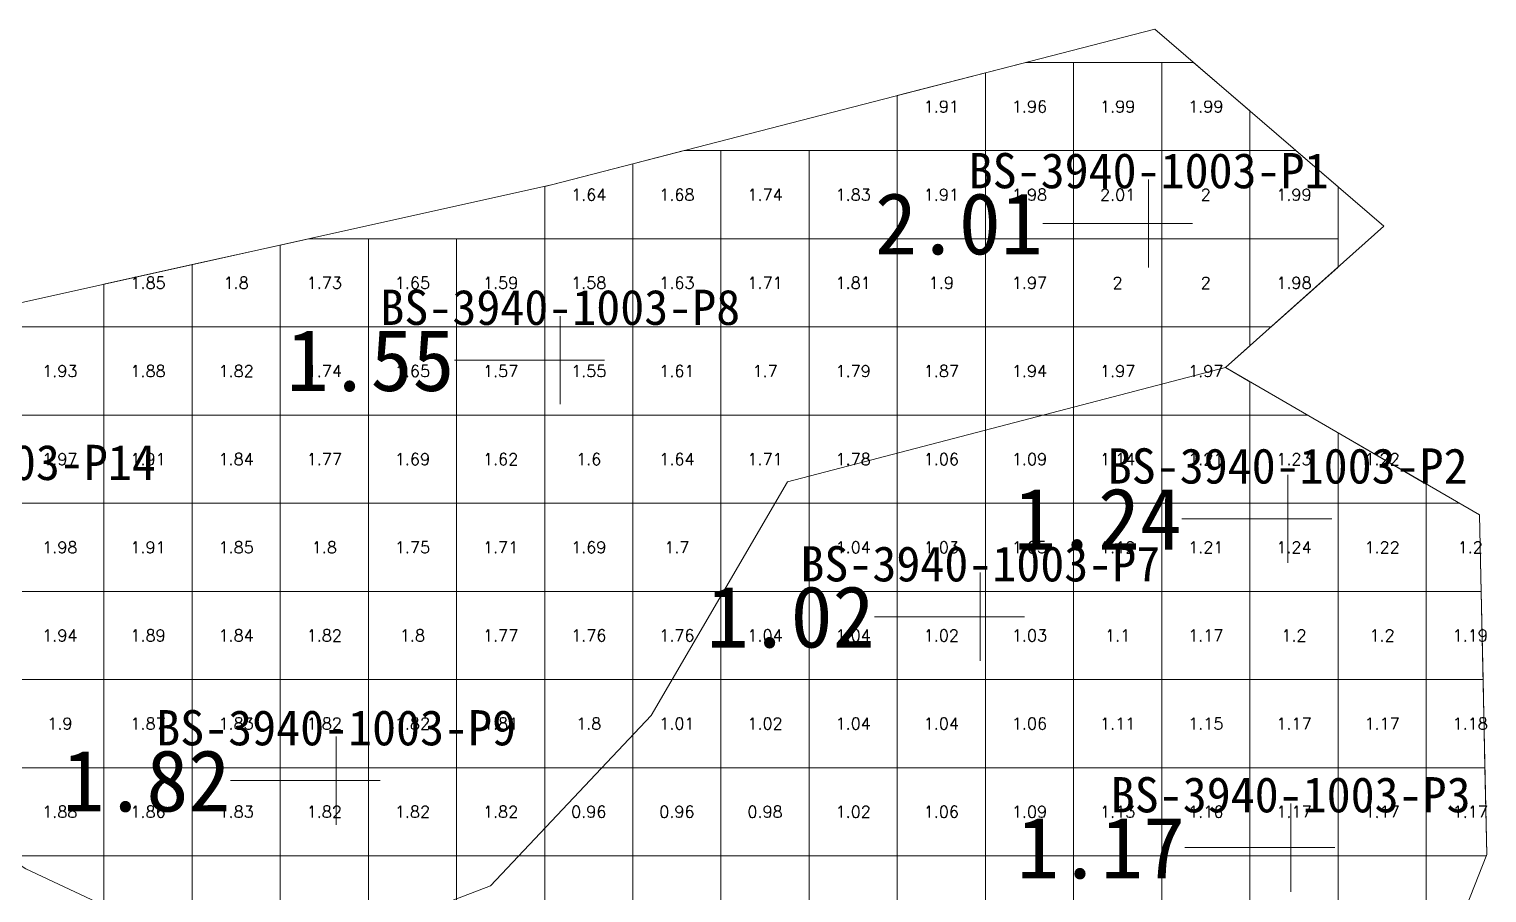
# Model space of a CAD drawing. Header units: inches. Extents: x 470005.9 to 470071.5, y 4349657.1 to 4349680.4.
# Drawn here: x 470055.01 to 470071.54, y 4349670.65 to 4349680.45 of the extents above; entities that cross this region are included whole.
import ezdxf
from ezdxf.enums import TextEntityAlignment as Align

# ---------------------------------------------------------------- set-up
doc = ezdxf.new("R2010")
doc.units = ezdxf.units.IN
doc.header["$MEASUREMENT"] = 0
for name, color, linetype, lineweight in [('点', 7, 'Continuous', 0), ('爆区方格网', 7, 'Continuous', 0), ('线条', 7, 'Continuous', 0), ('钻孔', 7, 'Continuous', 0)]:
    doc.layers.add(name, color=color, linetype=linetype, lineweight=lineweight)
doc.styles.add('3dmine_textStyle_1', font='txt.shx', dxfattribs={"height": 1, "bigfont": 'gbcbig.shx'})
doc.styles.add('3dmine_textStyle_2', font='simsunb.ttf', dxfattribs={"height": 1})

msp = doc.modelspace()

# ---------------------------------------------------------------- hatches: boundary and pattern name
at = {"layer": '钻孔', "linetype": 'Continuous', "lineweight": 0, "true_color": 0xff0000, "extrusion": (0, 1, 0)}
for points in [[(-470068.707, 3930.12), (-470067.707, 3930.12), (-470067.707, 3941.12), (-470068.707, 3941.12)], [(-470062.033, 3930.1), (-470061.033, 3930.1), (-470061.033, 3941.1), (-470062.033, 3941.1)], [(-470055.268, 3930.16), (-470054.268, 3930.16), (-470054.268, 3941.16), (-470055.268, 3941.16)], [(-470059.49, 3930.2), (-470058.49, 3930.2), (-470058.49, 3941.2), (-470059.49, 3941.2)]]:
    msp.add_hatch(color=1, dxfattribs=at).paths.add_polyline_path(points, flags=0)
at = {"layer": '钻孔', "linetype": 'Continuous', "lineweight": 0, "true_color": 0x0000ff, "extrusion": (0, 1, 0)}
for points in [[(-470070.285, 3929.99), (-470069.285, 3929.99), (-470069.285, 3940.99), (-470070.285, 3940.99)], [(-470066.798, 3930.06), (-470065.798, 3930.06), (-470065.798, 3941.06), (-470066.798, 3941.06)], [(-470070.319, 3929.88), (-470069.319, 3929.88), (-470069.319, 3940.88), (-470070.319, 3940.88)]]:
    msp.add_hatch(color=5, dxfattribs=at).paths.add_polyline_path(points, flags=0)

# ---------------------------------------------------------------- linework, layer by layer
at = {"color": 1, "linetype": 'Continuous', "lineweight": 0, "true_color": 0xff0000, "elevation": 1971.02}
msp.add_lwpolyline([(470054.969, 4349670.918), (470057.564, 4349669.703), (470060.242, 4349670.725), (470062.064, 4349672.658), (470063.61, 4349675.309), (470068.58, 4349676.606), (470070.374, 4349678.209), (470067.779, 4349680.445), (470060.932, 4349678.679), (470054.343, 4349677.216)], dxfattribs=at)
at = {"color": 5, "linetype": 'Continuous', "lineweight": 0, "true_color": 0x0000ff, "elevation": 3940.486}
msp.add_lwpolyline([(470059.568, 4349661.496), (470058.789, 4349663.063), (470056.068, 4349663.433), (470051.034, 4349664.014), (470045.693, 4349664.477), (470048.575, 4349669.089), (470049.134, 4349671.432), (470053.013, 4349672.199), (470054.969, 4349670.918), (470057.564, 4349669.703), (470060.242, 4349670.725), (470062.064, 4349672.658), (470063.61, 4349675.309), (470068.58, 4349676.606), (470071.461, 4349674.934), (470071.544, 4349671.081), (470069.538, 4349665.982), (470066.788, 4349662.272), (470059.568, 4349661.496), (470059.568, 4349661.496)], dxfattribs=at)
at = {"layer": '点', "color": 138, "linetype": 'Continuous', "lineweight": 0, "true_color": 0x004c4c}
for points, elevation in [([(470067.707, 4349677.74), (470067.707, 4349678.74)], 3941.12), ([(470068.207, 4349678.24), (470067.207, 4349678.24)], 3941.12), ([(470061.033, 4349676.19), (470061.033, 4349677.19)], 3941.1), ([(470061.533, 4349676.69), (470060.533, 4349676.69)], 3941.1), ([(470069.285, 4349674.39), (470069.285, 4349675.39)], 3940.99), ([(470069.785, 4349674.89), (470068.785, 4349674.89)], 3940.99), ([(470065.798, 4349673.28), (470065.798, 4349674.28)], 3941.06), ([(470066.298, 4349673.78), (470065.298, 4349673.78)], 3941.06), ([(470058.49, 4349671.42), (470058.49, 4349672.42)], 3941.2), ([(470058.99, 4349671.92), (470057.99, 4349671.92)], 3941.2), ([(470069.319, 4349670.66), (470069.319, 4349671.66)], 3940.88), ([(470069.819, 4349671.16), (470068.819, 4349671.16)], 3940.88)]:
    msp.add_lwpolyline(points, dxfattribs=dict(at, elevation=elevation))
at = {"layer": '爆区方格网', "color": 1, "linetype": 'Continuous', "lineweight": 0, "true_color": 0xff0000, "elevation": 3941.2}
for points in [[(470065.856, 4349679.067), (470064.856, 4349679.067), (470064.856, 4349679.691), (470065.856, 4349679.949), (470065.856, 4349679.067)], [(470066.856, 4349679.067), (470065.856, 4349679.067), (470065.856, 4349679.949), (470066.315, 4349680.067), (470066.856, 4349680.067), (470066.856, 4349679.067)], [(470067.856, 4349679.067), (470066.856, 4349679.067), (470066.856, 4349680.067), (470067.856, 4349680.067), (470067.856, 4349679.067)], [(470068.856, 4349679.517), (470068.856, 4349679.067), (470067.856, 4349679.067), (470067.856, 4349680.067), (470068.218, 4349680.067), (470068.856, 4349679.517)], [(470062.856, 4349678.067), (470061.856, 4349678.067), (470061.856, 4349678.917), (470062.439, 4349679.067), (470062.856, 4349679.067), (470062.856, 4349678.067)], [(470063.856, 4349678.067), (470062.856, 4349678.067), (470062.856, 4349679.067), (470063.856, 4349679.067), (470063.856, 4349678.067)], [(470064.856, 4349678.067), (470063.856, 4349678.067), (470063.856, 4349679.067), (470064.856, 4349679.067), (470064.856, 4349678.067)], [(470065.856, 4349678.067), (470064.856, 4349678.067), (470064.856, 4349679.067), (470065.856, 4349679.067), (470065.856, 4349678.067)], [(470066.856, 4349678.067), (470065.856, 4349678.067), (470065.856, 4349679.067), (470066.856, 4349679.067), (470066.856, 4349678.067)], [(470067.856, 4349678.067), (470066.856, 4349678.067), (470066.856, 4349679.067), (470067.856, 4349679.067), (470067.856, 4349678.067)], [(470068.856, 4349678.067), (470067.856, 4349678.067), (470067.856, 4349679.067), (470068.856, 4349679.067), (470068.856, 4349678.067)], [(470069.856, 4349678.656), (470069.856, 4349678.067), (470068.856, 4349678.067), (470068.856, 4349679.067), (470069.378, 4349679.067), (470069.856, 4349678.656)], [(470061.856, 4349678.067), (470060.856, 4349678.067), (470060.856, 4349678.662), (470060.932, 4349678.679), (470061.856, 4349678.917), (470061.856, 4349678.067)], [(470057.856, 4349677.067), (470056.856, 4349677.067), (470056.856, 4349677.774), (470057.856, 4349677.996), (470057.856, 4349677.067)], [(470058.856, 4349677.067), (470057.856, 4349677.067), (470057.856, 4349677.996), (470058.179, 4349678.067), (470058.856, 4349678.067), (470058.856, 4349677.067)], [(470059.856, 4349677.067), (470058.856, 4349677.067), (470058.856, 4349678.067), (470059.856, 4349678.067), (470059.856, 4349677.067)], [(470060.856, 4349677.067), (470059.856, 4349677.067), (470059.856, 4349678.067), (470060.856, 4349678.067), (470060.856, 4349677.067)], [(470061.856, 4349677.067), (470060.856, 4349677.067), (470060.856, 4349678.067), (470061.856, 4349678.067), (470061.856, 4349677.067)], [(470062.856, 4349677.067), (470061.856, 4349677.067), (470061.856, 4349678.067), (470062.856, 4349678.067), (470062.856, 4349677.067)], [(470063.856, 4349677.067), (470062.856, 4349677.067), (470062.856, 4349678.067), (470063.856, 4349678.067), (470063.856, 4349677.067)], [(470064.856, 4349677.067), (470063.856, 4349677.067), (470063.856, 4349678.067), (470064.856, 4349678.067), (470064.856, 4349677.067)], [(470065.856, 4349677.067), (470064.856, 4349677.067), (470064.856, 4349678.067), (470065.856, 4349678.067), (470065.856, 4349677.067)], [(470066.856, 4349677.067), (470065.856, 4349677.067), (470065.856, 4349678.067), (470066.856, 4349678.067), (470066.856, 4349677.067)], [(470067.856, 4349677.067), (470066.856, 4349677.067), (470066.856, 4349678.067), (470067.856, 4349678.067), (470067.856, 4349677.067)], [(470068.856, 4349677.067), (470067.856, 4349677.067), (470067.856, 4349678.067), (470068.856, 4349678.067), (470068.856, 4349677.067)], [(470069.856, 4349677.746), (470069.096, 4349677.067), (470068.856, 4349677.067), (470068.856, 4349678.067), (470069.856, 4349678.067), (470069.856, 4349677.746)], [(470056.856, 4349677.067), (470055.856, 4349677.067), (470055.856, 4349677.552), (470056.856, 4349677.774), (470056.856, 4349677.067)], [(470055.856, 4349676.067), (470054.856, 4349676.067), (470054.856, 4349677.067), (470055.856, 4349677.067), (470055.856, 4349676.067)], [(470056.856, 4349676.067), (470055.856, 4349676.067), (470055.856, 4349677.067), (470056.856, 4349677.067), (470056.856, 4349676.067)], [(470057.856, 4349676.067), (470056.856, 4349676.067), (470056.856, 4349677.067), (470057.856, 4349677.067), (470057.856, 4349676.067)], [(470058.856, 4349676.067), (470057.856, 4349676.067), (470057.856, 4349677.067), (470058.856, 4349677.067), (470058.856, 4349676.067)], [(470059.856, 4349676.067), (470058.856, 4349676.067), (470058.856, 4349677.067), (470059.856, 4349677.067), (470059.856, 4349676.067)], [(470060.856, 4349676.067), (470059.856, 4349676.067), (470059.856, 4349677.067), (470060.856, 4349677.067), (470060.856, 4349676.067)], [(470061.856, 4349676.067), (470060.856, 4349676.067), (470060.856, 4349677.067), (470061.856, 4349677.067), (470061.856, 4349676.067)], [(470062.856, 4349676.067), (470061.856, 4349676.067), (470061.856, 4349677.067), (470062.856, 4349677.067), (470062.856, 4349676.067)], [(470063.856, 4349676.067), (470062.856, 4349676.067), (470062.856, 4349677.067), (470063.856, 4349677.067), (470063.856, 4349676.067)], [(470064.856, 4349676.067), (470063.856, 4349676.067), (470063.856, 4349677.067), (470064.856, 4349677.067), (470064.856, 4349676.067)], [(470065.856, 4349676.067), (470064.856, 4349676.067), (470064.856, 4349677.067), (470065.856, 4349677.067), (470065.856, 4349676.067)], [(470066.856, 4349676.067), (470065.856, 4349676.067), (470065.856, 4349677.067), (470066.856, 4349677.067), (470066.856, 4349676.067)], [(470067.856, 4349676.067), (470066.856, 4349676.067), (470066.856, 4349677.067), (470067.856, 4349677.067), (470067.856, 4349676.067)], [(470068.856, 4349676.853), (470068.58, 4349676.606), (470068.856, 4349676.446), (470068.856, 4349676.067), (470067.856, 4349676.067), (470067.856, 4349677.067), (470068.856, 4349677.067), (470068.856, 4349676.853)], [(470055.856, 4349675.067), (470054.856, 4349675.067), (470054.856, 4349676.067), (470055.856, 4349676.067), (470055.856, 4349675.067)], [(470056.856, 4349675.067), (470055.856, 4349675.067), (470055.856, 4349676.067), (470056.856, 4349676.067), (470056.856, 4349675.067)], [(470057.856, 4349675.067), (470056.856, 4349675.067), (470056.856, 4349676.067), (470057.856, 4349676.067), (470057.856, 4349675.067)], [(470058.856, 4349675.067), (470057.856, 4349675.067), (470057.856, 4349676.067), (470058.856, 4349676.067), (470058.856, 4349675.067)], [(470059.856, 4349675.067), (470058.856, 4349675.067), (470058.856, 4349676.067), (470059.856, 4349676.067), (470059.856, 4349675.067)], [(470060.856, 4349675.067), (470059.856, 4349675.067), (470059.856, 4349676.067), (470060.856, 4349676.067), (470060.856, 4349675.067)], [(470061.856, 4349675.067), (470060.856, 4349675.067), (470060.856, 4349676.067), (470061.856, 4349676.067), (470061.856, 4349675.067)], [(470062.856, 4349675.067), (470061.856, 4349675.067), (470061.856, 4349676.067), (470062.856, 4349676.067), (470062.856, 4349675.067)], [(470063.856, 4349675.067), (470062.856, 4349675.067), (470062.856, 4349676.067), (470063.856, 4349676.067), (470063.856, 4349675.067)], [(470064.856, 4349675.067), (470063.856, 4349675.067), (470063.856, 4349676.067), (470064.856, 4349676.067), (470064.856, 4349675.067)], [(470055.856, 4349674.067), (470054.856, 4349674.067), (470054.856, 4349675.067), (470055.856, 4349675.067), (470055.856, 4349674.067)], [(470056.856, 4349674.067), (470055.856, 4349674.067), (470055.856, 4349675.067), (470056.856, 4349675.067), (470056.856, 4349674.067)], [(470057.856, 4349674.067), (470056.856, 4349674.067), (470056.856, 4349675.067), (470057.856, 4349675.067), (470057.856, 4349674.067)], [(470058.856, 4349674.067), (470057.856, 4349674.067), (470057.856, 4349675.067), (470058.856, 4349675.067), (470058.856, 4349674.067)], [(470059.856, 4349674.067), (470058.856, 4349674.067), (470058.856, 4349675.067), (470059.856, 4349675.067), (470059.856, 4349674.067)], [(470060.856, 4349674.067), (470059.856, 4349674.067), (470059.856, 4349675.067), (470060.856, 4349675.067), (470060.856, 4349674.067)], [(470061.856, 4349674.067), (470060.856, 4349674.067), (470060.856, 4349675.067), (470061.856, 4349675.067), (470061.856, 4349674.067)], [(470062.856, 4349674.067), (470061.856, 4349674.067), (470061.856, 4349675.067), (470062.856, 4349675.067), (470062.856, 4349674.067)], [(470055.856, 4349673.067), (470054.856, 4349673.067), (470054.856, 4349674.067), (470055.856, 4349674.067), (470055.856, 4349673.067)], [(470056.856, 4349673.067), (470055.856, 4349673.067), (470055.856, 4349674.067), (470056.856, 4349674.067), (470056.856, 4349673.067)], [(470057.856, 4349673.067), (470056.856, 4349673.067), (470056.856, 4349674.067), (470057.856, 4349674.067), (470057.856, 4349673.067)], [(470058.856, 4349673.067), (470057.856, 4349673.067), (470057.856, 4349674.067), (470058.856, 4349674.067), (470058.856, 4349673.067)], [(470059.856, 4349673.067), (470058.856, 4349673.067), (470058.856, 4349674.067), (470059.856, 4349674.067), (470059.856, 4349673.067)], [(470060.856, 4349673.067), (470059.856, 4349673.067), (470059.856, 4349674.067), (470060.856, 4349674.067), (470060.856, 4349673.067)], [(470061.856, 4349673.067), (470060.856, 4349673.067), (470060.856, 4349674.067), (470061.856, 4349674.067), (470061.856, 4349673.067)], [(470062.856, 4349673.067), (470061.856, 4349673.067), (470061.856, 4349674.067), (470062.856, 4349674.067), (470062.856, 4349673.067)], [(470055.856, 4349672.067), (470054.856, 4349672.067), (470054.856, 4349673.067), (470055.856, 4349673.067), (470055.856, 4349672.067)], [(470056.856, 4349672.067), (470055.856, 4349672.067), (470055.856, 4349673.067), (470056.856, 4349673.067), (470056.856, 4349672.067)], [(470057.856, 4349672.067), (470056.856, 4349672.067), (470056.856, 4349673.067), (470057.856, 4349673.067), (470057.856, 4349672.067)], [(470058.856, 4349672.067), (470057.856, 4349672.067), (470057.856, 4349673.067), (470058.856, 4349673.067), (470058.856, 4349672.067)], [(470059.856, 4349672.067), (470058.856, 4349672.067), (470058.856, 4349673.067), (470059.856, 4349673.067), (470059.856, 4349672.067)], [(470060.856, 4349672.067), (470059.856, 4349672.067), (470059.856, 4349673.067), (470060.856, 4349673.067), (470060.856, 4349672.067)], [(470061.856, 4349672.067), (470060.856, 4349672.067), (470060.856, 4349673.067), (470061.856, 4349673.067), (470061.856, 4349672.067)], [(470055.856, 4349671.067), (470054.856, 4349671.067), (470054.856, 4349672.067), (470055.856, 4349672.067), (470055.856, 4349671.067)], [(470056.856, 4349671.067), (470055.856, 4349671.067), (470055.856, 4349672.067), (470056.856, 4349672.067), (470056.856, 4349671.067)], [(470057.856, 4349671.067), (470056.856, 4349671.067), (470056.856, 4349672.067), (470057.856, 4349672.067), (470057.856, 4349671.067)], [(470058.856, 4349671.067), (470057.856, 4349671.067), (470057.856, 4349672.067), (470058.856, 4349672.067), (470058.856, 4349671.067)], [(470059.856, 4349671.067), (470058.856, 4349671.067), (470058.856, 4349672.067), (470059.856, 4349672.067), (470059.856, 4349671.067)], [(470060.856, 4349671.067), (470059.856, 4349671.067), (470059.856, 4349672.067), (470060.856, 4349672.067), (470060.856, 4349671.067)], [(470056.856, 4349670.067), (470055.856, 4349670.067), (470055.856, 4349671.067), (470056.856, 4349671.067), (470056.856, 4349670.067)], [(470057.856, 4349670.067), (470056.856, 4349670.067), (470056.856, 4349671.067), (470057.856, 4349671.067), (470057.856, 4349670.067)], [(470058.856, 4349670.067), (470057.856, 4349670.067), (470057.856, 4349671.067), (470058.856, 4349671.067), (470058.856, 4349670.067)], [(470059.856, 4349670.067), (470058.856, 4349670.067), (470058.856, 4349671.067), (470059.856, 4349671.067), (470059.856, 4349670.067)]]:
    msp.add_lwpolyline(points, dxfattribs=at)
at = {"layer": '爆区方格网', "color": 5, "linetype": 'Continuous', "lineweight": 0, "true_color": 0x0000ff, "elevation": 3941.06}
for points in [[(470065.856, 4349675.067), (470064.856, 4349675.067), (470064.856, 4349676.067), (470065.856, 4349676.067), (470065.856, 4349675.067)], [(470066.856, 4349675.067), (470065.856, 4349675.067), (470065.856, 4349676.067), (470066.856, 4349676.067), (470066.856, 4349675.067)], [(470067.856, 4349675.067), (470066.856, 4349675.067), (470066.856, 4349676.067), (470067.856, 4349676.067), (470067.856, 4349675.067)], [(470068.856, 4349675.067), (470067.856, 4349675.067), (470067.856, 4349676.067), (470068.856, 4349676.067), (470068.856, 4349675.067)], [(470069.856, 4349675.865), (470069.856, 4349675.067), (470068.856, 4349675.067), (470068.856, 4349676.067), (470069.508, 4349676.067), (470069.856, 4349675.865)], [(470070.856, 4349675.285), (470070.856, 4349675.067), (470069.856, 4349675.067), (470069.856, 4349675.865), (470070.856, 4349675.285)], [(470064.856, 4349674.067), (470063.856, 4349674.067), (470063.856, 4349675.067), (470064.856, 4349675.067), (470064.856, 4349674.067)], [(470065.856, 4349674.067), (470064.856, 4349674.067), (470064.856, 4349675.067), (470065.856, 4349675.067), (470065.856, 4349674.067)], [(470066.856, 4349674.067), (470065.856, 4349674.067), (470065.856, 4349675.067), (470066.856, 4349675.067), (470066.856, 4349674.067)], [(470067.856, 4349674.067), (470066.856, 4349674.067), (470066.856, 4349675.067), (470067.856, 4349675.067), (470067.856, 4349674.067)], [(470068.856, 4349674.067), (470067.856, 4349674.067), (470067.856, 4349675.067), (470068.856, 4349675.067), (470068.856, 4349674.067)], [(470069.856, 4349674.067), (470068.856, 4349674.067), (470068.856, 4349675.067), (470069.856, 4349675.067), (470069.856, 4349674.067)], [(470070.856, 4349674.067), (470069.856, 4349674.067), (470069.856, 4349675.067), (470070.856, 4349675.067), (470070.856, 4349674.067)], [(470071.461, 4349674.934), (470071.48, 4349674.067), (470070.856, 4349674.067), (470070.856, 4349675.067), (470071.231, 4349675.067), (470071.461, 4349674.934)], [(470063.856, 4349673.067), (470062.856, 4349673.067), (470062.856, 4349674.067), (470063.856, 4349674.067), (470063.856, 4349673.067)], [(470064.856, 4349673.067), (470063.856, 4349673.067), (470063.856, 4349674.067), (470064.856, 4349674.067), (470064.856, 4349673.067)], [(470065.856, 4349673.067), (470064.856, 4349673.067), (470064.856, 4349674.067), (470065.856, 4349674.067), (470065.856, 4349673.067)], [(470066.856, 4349673.067), (470065.856, 4349673.067), (470065.856, 4349674.067), (470066.856, 4349674.067), (470066.856, 4349673.067)], [(470067.856, 4349673.067), (470066.856, 4349673.067), (470066.856, 4349674.067), (470067.856, 4349674.067), (470067.856, 4349673.067)], [(470068.856, 4349673.067), (470067.856, 4349673.067), (470067.856, 4349674.067), (470068.856, 4349674.067), (470068.856, 4349673.067)], [(470069.856, 4349673.067), (470068.856, 4349673.067), (470068.856, 4349674.067), (470069.856, 4349674.067), (470069.856, 4349673.067)], [(470070.856, 4349673.067), (470069.856, 4349673.067), (470069.856, 4349674.067), (470070.856, 4349674.067), (470070.856, 4349673.067)], [(470071.501, 4349673.067), (470070.856, 4349673.067), (470070.856, 4349674.067), (470071.48, 4349674.067), (470071.501, 4349673.067)], [(470062.856, 4349672.067), (470061.856, 4349672.067), (470061.856, 4349673.067), (470062.856, 4349673.067), (470062.856, 4349672.067)], [(470063.856, 4349672.067), (470062.856, 4349672.067), (470062.856, 4349673.067), (470063.856, 4349673.067), (470063.856, 4349672.067)], [(470064.856, 4349672.067), (470063.856, 4349672.067), (470063.856, 4349673.067), (470064.856, 4349673.067), (470064.856, 4349672.067)], [(470065.856, 4349672.067), (470064.856, 4349672.067), (470064.856, 4349673.067), (470065.856, 4349673.067), (470065.856, 4349672.067)], [(470066.856, 4349672.067), (470065.856, 4349672.067), (470065.856, 4349673.067), (470066.856, 4349673.067), (470066.856, 4349672.067)], [(470067.856, 4349672.067), (470066.856, 4349672.067), (470066.856, 4349673.067), (470067.856, 4349673.067), (470067.856, 4349672.067)], [(470068.856, 4349672.067), (470067.856, 4349672.067), (470067.856, 4349673.067), (470068.856, 4349673.067), (470068.856, 4349672.067)], [(470069.856, 4349672.067), (470068.856, 4349672.067), (470068.856, 4349673.067), (470069.856, 4349673.067), (470069.856, 4349672.067)], [(470070.856, 4349672.067), (470069.856, 4349672.067), (470069.856, 4349673.067), (470070.856, 4349673.067), (470070.856, 4349672.067)], [(470071.523, 4349672.067), (470070.856, 4349672.067), (470070.856, 4349673.067), (470071.501, 4349673.067), (470071.523, 4349672.067)], [(470061.856, 4349671.067), (470060.856, 4349671.067), (470060.856, 4349672.067), (470061.856, 4349672.067), (470061.856, 4349671.067)], [(470062.856, 4349671.067), (470061.856, 4349671.067), (470061.856, 4349672.067), (470062.856, 4349672.067), (470062.856, 4349671.067)], [(470063.856, 4349671.067), (470062.856, 4349671.067), (470062.856, 4349672.067), (470063.856, 4349672.067), (470063.856, 4349671.067)], [(470064.856, 4349671.067), (470063.856, 4349671.067), (470063.856, 4349672.067), (470064.856, 4349672.067), (470064.856, 4349671.067)], [(470065.856, 4349671.067), (470064.856, 4349671.067), (470064.856, 4349672.067), (470065.856, 4349672.067), (470065.856, 4349671.067)], [(470066.856, 4349671.067), (470065.856, 4349671.067), (470065.856, 4349672.067), (470066.856, 4349672.067), (470066.856, 4349671.067)], [(470067.856, 4349671.067), (470066.856, 4349671.067), (470066.856, 4349672.067), (470067.856, 4349672.067), (470067.856, 4349671.067)], [(470068.856, 4349671.067), (470067.856, 4349671.067), (470067.856, 4349672.067), (470068.856, 4349672.067), (470068.856, 4349671.067)], [(470069.856, 4349671.067), (470068.856, 4349671.067), (470068.856, 4349672.067), (470069.856, 4349672.067), (470069.856, 4349671.067)], [(470070.856, 4349671.067), (470069.856, 4349671.067), (470069.856, 4349672.067), (470070.856, 4349672.067), (470070.856, 4349671.067)], [(470071.544, 4349671.081), (470071.539, 4349671.067), (470070.856, 4349671.067), (470070.856, 4349672.067), (470071.523, 4349672.067), (470071.544, 4349671.081)], [(470060.856, 4349670.067), (470059.856, 4349670.067), (470059.856, 4349671.067), (470060.856, 4349671.067), (470060.856, 4349670.067)], [(470061.856, 4349670.067), (470060.856, 4349670.067), (470060.856, 4349671.067), (470061.856, 4349671.067), (470061.856, 4349670.067)], [(470062.856, 4349670.067), (470061.856, 4349670.067), (470061.856, 4349671.067), (470062.856, 4349671.067), (470062.856, 4349670.067)], [(470063.856, 4349670.067), (470062.856, 4349670.067), (470062.856, 4349671.067), (470063.856, 4349671.067), (470063.856, 4349670.067)], [(470064.856, 4349670.067), (470063.856, 4349670.067), (470063.856, 4349671.067), (470064.856, 4349671.067), (470064.856, 4349670.067)], [(470065.856, 4349670.067), (470064.856, 4349670.067), (470064.856, 4349671.067), (470065.856, 4349671.067), (470065.856, 4349670.067)], [(470066.856, 4349670.067), (470065.856, 4349670.067), (470065.856, 4349671.067), (470066.856, 4349671.067), (470066.856, 4349670.067)], [(470067.856, 4349670.067), (470066.856, 4349670.067), (470066.856, 4349671.067), (470067.856, 4349671.067), (470067.856, 4349670.067)], [(470068.856, 4349670.067), (470067.856, 4349670.067), (470067.856, 4349671.067), (470068.856, 4349671.067), (470068.856, 4349670.067)], [(470069.856, 4349670.067), (470068.856, 4349670.067), (470068.856, 4349671.067), (470069.856, 4349671.067), (470069.856, 4349670.067)], [(470070.856, 4349670.067), (470069.856, 4349670.067), (470069.856, 4349671.067), (470070.856, 4349671.067), (470070.856, 4349670.067)]]:
    msp.add_lwpolyline(points, dxfattribs=at)
at = {"layer": '线条', "color": 138, "linetype": 'Continuous', "lineweight": 0, "true_color": 0x004c4c}
for points, elevation in [([(470067.707, 4349678.24), (470067.707, 4349678.24), (470067.707, 4349678.24)], 3941.12), ([(470061.033, 4349676.69), (470061.033, 4349676.69), (470061.033, 4349676.69)], 3941.1), ([(470069.285, 4349674.89), (470069.285, 4349674.89), (470069.285, 4349674.89)], 3940.99), ([(470065.798, 4349673.78), (470065.798, 4349673.78), (470065.798, 4349673.78)], 3941.06), ([(470058.49, 4349671.92), (470058.49, 4349671.92), (470058.49, 4349671.92)], 3941.2), ([(470069.319, 4349671.16), (470069.319, 4349671.16), (470069.319, 4349671.16)], 3940.88)]:
    msp.add_lwpolyline(points, dxfattribs=dict(at, elevation=elevation))
at = {"layer": '钻孔', "color": 1, "linetype": 'Continuous', "lineweight": 0, "true_color": 0xff0000}
for points, elevation in [([(470067.707, 4349678.24), (470066.507, 4349678.24)], 3941.12), ([(470067.707, 4349678.24), (470066.507, 4349678.24)], 3930.12), ([(470061.033, 4349676.69), (470059.833, 4349676.69)], 3941.1), ([(470061.033, 4349676.69), (470059.833, 4349676.69)], 3930.1), ([(470058.49, 4349671.92), (470057.29, 4349671.92)], 3941.2), ([(470058.49, 4349671.92), (470057.29, 4349671.92)], 3930.2)]:
    msp.add_lwpolyline(points, dxfattribs=dict(at, elevation=elevation))
at = {"layer": '钻孔', "color": 5, "linetype": 'Continuous', "lineweight": 0, "true_color": 0x0000ff}
for points, elevation in [([(470069.285, 4349674.89), (470068.085, 4349674.89)], 3940.99), ([(470069.285, 4349674.89), (470068.085, 4349674.89)], 3929.99), ([(470065.798, 4349673.78), (470064.598, 4349673.78)], 3941.06), ([(470065.798, 4349673.78), (470064.598, 4349673.78)], 3930.06), ([(470069.319, 4349671.16), (470068.119, 4349671.16)], 3940.88), ([(470069.319, 4349671.16), (470068.119, 4349671.16)], 3929.88)]:
    msp.add_lwpolyline(points, dxfattribs=dict(at, elevation=elevation))

# ---------------------------------------------------------------- texts
at = {"color": 1, "linetype": 'Continuous', "lineweight": 0, "true_color": 0xff0000, "style": '3dmine_textStyle_1'}
for s, height, p in [('1.91', 0.1333, (470065.356, 4349679.567, 3941.2)), ('1.96', 0.1333, (470066.356, 4349679.567, 3941.2)), ('1.99', 0.1333, (470067.356, 4349679.567, 3941.2)), ('1.99', 0.1333, (470068.356, 4349679.567, 3941.2)), ('1.64', 0.1333, (470061.356, 4349678.567, 3941.2)), ('1.68', 0.1333, (470062.356, 4349678.567, 3941.2)), ('1.74', 0.1333, (470063.356, 4349678.567, 3941.2)), ('1.83', 0.1333, (470064.356, 4349678.567, 3941.2)), ('1.91', 0.1333, (470065.356, 4349678.567, 3941.2)), ('1.98', 0.1333, (470066.356, 4349678.567, 3941.2)), ('2.01', 0.1333, (470067.356, 4349678.567, 3941.2)), ('2', 0.133, (470068.356, 4349678.567, 3941.2)), ('1.99', 0.1333, (470069.356, 4349678.567, 3941.2)), ('1.85', 0.1333, (470056.356, 4349677.567, 3941.2)), ('1.8', 0.1333, (470057.356, 4349677.567, 3941.2)), ('1.73', 0.1333, (470058.356, 4349677.567, 3941.2)), ('1.65', 0.1333, (470059.356, 4349677.567, 3941.2)), ('1.59', 0.1333, (470060.356, 4349677.567, 3941.2)), ('1.58', 0.1333, (470061.356, 4349677.567, 3941.2)), ('1.63', 0.1333, (470062.356, 4349677.567, 3941.2)), ('1.71', 0.1333, (470063.356, 4349677.567, 3941.2)), ('1.81', 0.1333, (470064.356, 4349677.567, 3941.2)), ('1.9', 0.1333, (470065.356, 4349677.567, 3941.2)), ('1.97', 0.1333, (470066.356, 4349677.567, 3941.2)), ('2', 0.133, (470067.356, 4349677.567, 3941.2)), ('2', 0.133, (470068.356, 4349677.567, 3941.2)), ('1.98', 0.1333, (470069.356, 4349677.567, 3941.2)), ('1.93', 0.1333, (470055.356, 4349676.567, 3941.2)), ('1.88', 0.1333, (470056.356, 4349676.567, 3941.2)), ('1.82', 0.1333, (470057.356, 4349676.567, 3941.2)), ('1.74', 0.1333, (470058.356, 4349676.567, 3941.2)), ('1.65', 0.1333, (470059.356, 4349676.567, 3941.2)), ('1.57', 0.1333, (470060.356, 4349676.567, 3941.2)), ('1.55', 0.1333, (470061.356, 4349676.567, 3941.2)), ('1.61', 0.1333, (470062.356, 4349676.567, 3941.2)), ('1.7', 0.1333, (470063.356, 4349676.567, 3941.2)), ('1.79', 0.1333, (470064.356, 4349676.567, 3941.2)), ('1.87', 0.1333, (470065.356, 4349676.567, 3941.2)), ('1.94', 0.1333, (470066.356, 4349676.567, 3941.2)), ('1.97', 0.1333, (470067.356, 4349676.567, 3941.2)), ('1.97', 0.1333, (470068.356, 4349676.567, 3941.2)), ('1.97', 0.1333, (470055.356, 4349675.567, 3941.2)), ('1.91', 0.1333, (470056.356, 4349675.567, 3941.2)), ('1.84', 0.1333, (470057.356, 4349675.567, 3941.2)), ('1.77', 0.1333, (470058.356, 4349675.567, 3941.2)), ('1.69', 0.1333, (470059.356, 4349675.567, 3941.2)), ('1.62', 0.1333, (470060.356, 4349675.567, 3941.2)), ('1.6', 0.1333, (470061.356, 4349675.567, 3941.2)), ('1.64', 0.1333, (470062.356, 4349675.567, 3941.2)), ('1.71', 0.1333, (470063.356, 4349675.567, 3941.2)), ('1.78', 0.1333, (470064.356, 4349675.567, 3941.2)), ('1.98', 0.1333, (470055.356, 4349674.567, 3941.2)), ('1.91', 0.1333, (470056.356, 4349674.567, 3941.2)), ('1.85', 0.1333, (470057.356, 4349674.567, 3941.2)), ('1.8', 0.1333, (470058.356, 4349674.567, 3941.2)), ('1.75', 0.1333, (470059.356, 4349674.567, 3941.2)), ('1.71', 0.1333, (470060.356, 4349674.567, 3941.2)), ('1.69', 0.1333, (470061.356, 4349674.567, 3941.2)), ('1.7', 0.1333, (470062.356, 4349674.567, 3941.2)), ('1.94', 0.1333, (470055.356, 4349673.567, 3941.2)), ('1.89', 0.1333, (470056.356, 4349673.567, 3941.2)), ('1.84', 0.1333, (470057.356, 4349673.567, 3941.2)), ('1.82', 0.1333, (470058.356, 4349673.567, 3941.2)), ('1.8', 0.1333, (470059.356, 4349673.567, 3941.2)), ('1.77', 0.1333, (470060.356, 4349673.567, 3941.2)), ('1.76', 0.1333, (470061.356, 4349673.567, 3941.2)), ('1.76', 0.1333, (470062.356, 4349673.567, 3941.2)), ('1.9', 0.1333, (470055.356, 4349672.567, 3941.2)), ('1.87', 0.1333, (470056.356, 4349672.567, 3941.2)), ('1.83', 0.1333, (470057.356, 4349672.567, 3941.2)), ('1.82', 0.1333, (470058.356, 4349672.567, 3941.2)), ('1.82', 0.1333, (470059.356, 4349672.567, 3941.2)), ('1.81', 0.1333, (470060.356, 4349672.567, 3941.2)), ('1.8', 0.1333, (470061.356, 4349672.567, 3941.2)), ('1.88', 0.1333, (470055.356, 4349671.567, 3941.2)), ('1.86', 0.1333, (470056.356, 4349671.567, 3941.2)), ('1.83', 0.1333, (470057.356, 4349671.567, 3941.2)), ('1.82', 0.1333, (470058.356, 4349671.567, 3941.2)), ('1.82', 0.1333, (470059.356, 4349671.567, 3941.2)), ('1.82', 0.1333, (470060.356, 4349671.567, 3941.2))]:
    msp.add_text(s, height=height, dxfattribs=at).set_placement(p, align=Align.MIDDLE_CENTER)
at = {"color": 5, "linetype": 'Continuous', "lineweight": 0, "true_color": 0x0000ff, "style": '3dmine_textStyle_1'}
for s, p in [('1.06', (470065.356, 4349675.567, 3941.06)), ('1.09', (470066.356, 4349675.567, 3941.06)), ('1.14', (470067.356, 4349675.567, 3941.06)), ('1.21', (470068.356, 4349675.567, 3941.06)), ('1.23', (470069.356, 4349675.567, 3941.06)), ('1.22', (470070.356, 4349675.567, 3941.06)), ('1.04', (470064.356, 4349674.567, 3941.06)), ('1.03', (470065.356, 4349674.567, 3941.06)), ('1.05', (470066.356, 4349674.567, 3941.06)), ('1.12', (470067.356, 4349674.567, 3941.06)), ('1.21', (470068.356, 4349674.567, 3941.06)), ('1.24', (470069.356, 4349674.567, 3941.06)), ('1.22', (470070.356, 4349674.567, 3941.06)), ('1.2', (470071.356, 4349674.567, 3941.06)), ('1.04', (470063.356, 4349673.567, 3941.06)), ('1.04', (470064.356, 4349673.567, 3941.06)), ('1.02', (470065.356, 4349673.567, 3941.06)), ('1.03', (470066.356, 4349673.567, 3941.06)), ('1.1', (470067.356, 4349673.567, 3941.06)), ('1.17', (470068.356, 4349673.567, 3941.06)), ('1.2', (470069.356, 4349673.567, 3941.06)), ('1.2', (470070.356, 4349673.567, 3941.06)), ('1.19', (470071.356, 4349673.567, 3941.06)), ('1.01', (470062.356, 4349672.567, 3941.06)), ('1.02', (470063.356, 4349672.567, 3941.06)), ('1.04', (470064.356, 4349672.567, 3941.06)), ('1.04', (470065.356, 4349672.567, 3941.06)), ('1.06', (470066.356, 4349672.567, 3941.06)), ('1.11', (470067.356, 4349672.567, 3941.06)), ('1.15', (470068.356, 4349672.567, 3941.06)), ('1.17', (470069.356, 4349672.567, 3941.06)), ('1.17', (470070.356, 4349672.567, 3941.06)), ('1.18', (470071.356, 4349672.567, 3941.06)), ('0.96', (470061.356, 4349671.567, 3941.06)), ('0.96', (470062.356, 4349671.567, 3941.06)), ('0.98', (470063.356, 4349671.567, 3941.06)), ('1.02', (470064.356, 4349671.567, 3941.06)), ('1.06', (470065.356, 4349671.567, 3941.06)), ('1.09', (470066.356, 4349671.567, 3941.06)), ('1.13', (470067.356, 4349671.567, 3941.06)), ('1.16', (470068.356, 4349671.567, 3941.06)), ('1.17', (470069.356, 4349671.567, 3941.06)), ('1.17', (470070.356, 4349671.567, 3941.06)), ('1.17', (470071.356, 4349671.567, 3941.06))]:
    msp.add_text(s, height=0.1333, dxfattribs=at).set_placement(p, align=Align.MIDDLE_CENTER)
at = {"layer": '钻孔', "color": 138, "linetype": 'Continuous', "lineweight": 0, "true_color": 0x004c4c, "style": '3dmine_textStyle_2'}
for s, p in [('BS-3940-1003-P1', (470067.707, 4349678.64, 3941.12)), ('BS-3940-1003-P8', (470061.033, 4349677.09, 3941.1)), ('BS-3940-1003-P14', (470054.268, 4349675.33, 3941.16)), ('BS-3940-1003-P2', (470069.285, 4349675.29, 3940.99)), ('BS-3940-1003-P7', (470065.798, 4349674.18, 3941.06)), ('BS-3940-1003-P9', (470058.49, 4349672.32, 3941.2)), ('BS-3940-1003-P3', (470069.319, 4349671.56, 3940.88))]:
    msp.add_text(s, height=0.4, dxfattribs=at).set_placement(p, align=Align.CENTER)
at = {"layer": '钻孔', "color": 1, "linetype": 'Continuous', "lineweight": 0, "true_color": 0xff0000, "style": '3dmine_textStyle_2'}
for s, p in [('2.01', (470066.507, 4349678.24, 3935.62)), ('1.55', (470059.833, 4349676.69, 3935.6)), ('1.82', (470057.29, 4349671.92, 3935.7))]:
    msp.add_text(s, height=0.7, dxfattribs=at).set_placement(p, align=Align.MIDDLE_RIGHT)
at = {"layer": '钻孔', "color": 5, "linetype": 'Continuous', "lineweight": 0, "true_color": 0x0000ff, "style": '3dmine_textStyle_2'}
for s, p in [('1.24', (470068.085, 4349674.89, 3935.49)), ('1.02', (470064.598, 4349673.78, 3935.56)), ('1.17', (470068.119, 4349671.16, 3935.38))]:
    msp.add_text(s, height=0.7, dxfattribs=at).set_placement(p, align=Align.MIDDLE_RIGHT)

doc.saveas('drawing.dxf')
